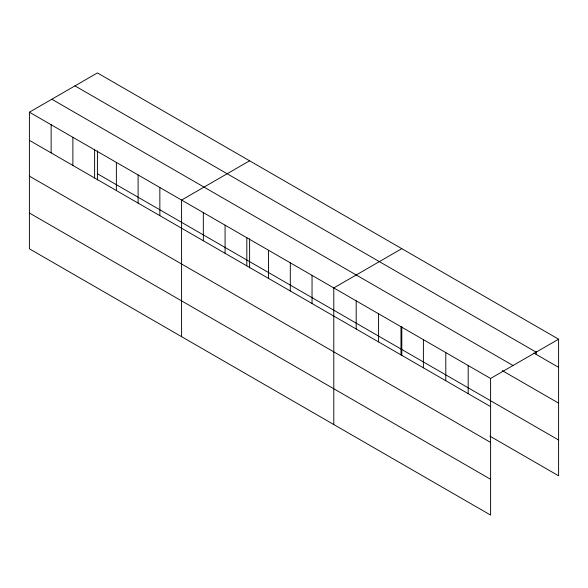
<?xml version="1.0" encoding="UTF-8"?>
<svg xmlns="http://www.w3.org/2000/svg" width="588" height="588" viewBox="0 0 588 588"><rect width="100%" height="100%" fill="white"/><g stroke="black" fill="none" stroke-linecap="round" stroke-linejoin="round"><path stroke-width="0.88" d="M29.4 112.198L490.59 378.459L490.59 515.073L29.4 248.805L29.4 112.198L97.41 72.927L558.6 339.195L558.6 475.802L489.855 436.112M249.606 160.796L181.589 200.06L181.589 336.674M401.795 248.665L333.786 287.929L333.786 424.543M490.59 378.459L558.6 339.195M74.97 85.885L536.153 352.153M533.882 353.072L558.6 367.338M51.847 99.24L513.03 365.501M502.211 370.58L558.6 403.133M97.41 173.747L558.6 440.015M29.4 140.341L490.59 406.602M29.4 176.135L490.59 442.397M29.4 213.01L490.59 479.279M536.197 351.683L536.197 354.41M468.188 365.53L468.188 393.673M445.792 352.594L445.792 380.737M423.389 339.658L423.389 367.809M401.795 326.649L401.795 355.747M400.987 326.73L400.987 354.873M378.584 313.794L378.584 341.937M356.188 300.865L356.188 329.008M312.044 275.375L312.044 303.518M290.303 262.821L290.303 290.972M268.562 250.275L268.562 278.418M249.606 238.787L249.606 267.878M246.82 237.721L246.82 265.864M225.079 225.167L225.079 253.31M203.338 212.613L203.338 240.757M159.848 187.506L159.848 215.656M138.107 174.959L138.107 203.103M116.365 162.406L116.365 190.549M97.41 150.918L97.41 180.009M94.624 149.852L94.624 177.995M72.883 137.298L72.883 165.441M51.141 124.744L51.141 152.895"/></g></svg>
